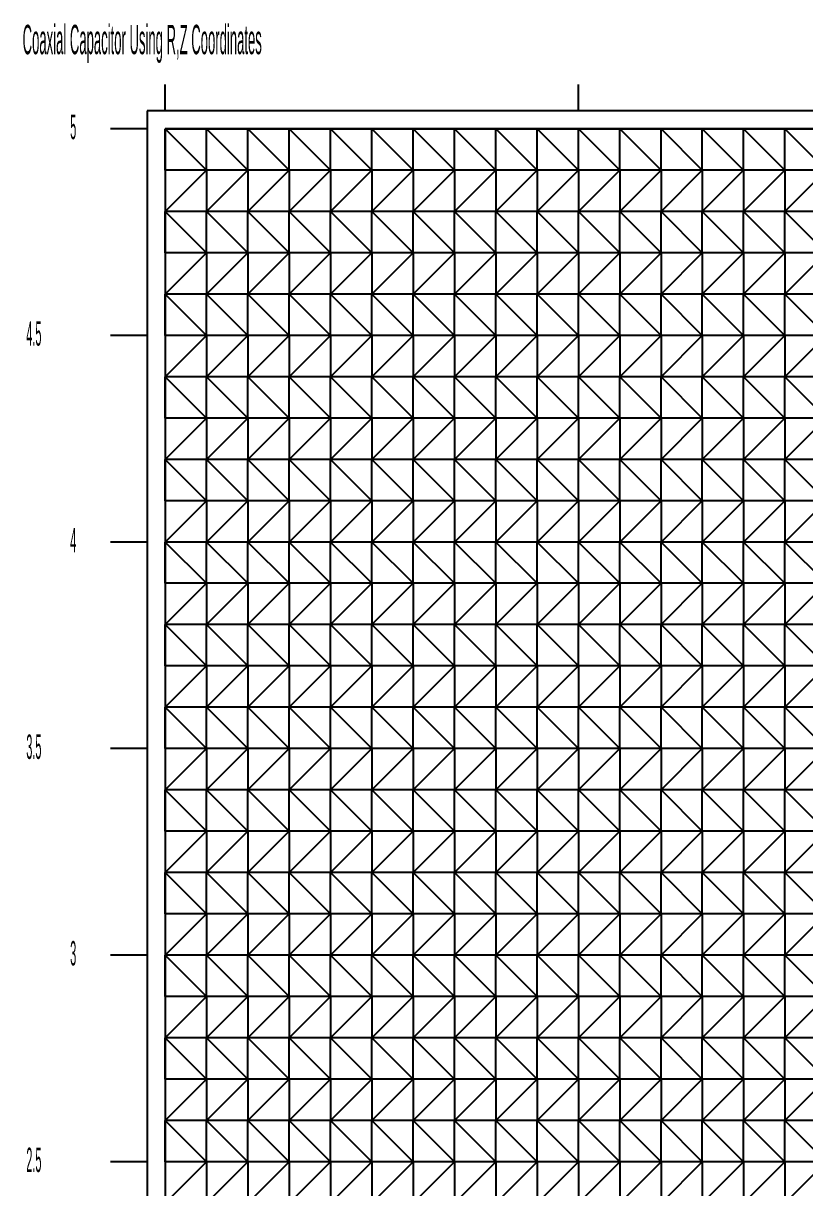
# Model space of a CAD drawing. Extents: x 0.18 to 10.15, y 0.05 to 7.38.
# Drawn here: x 0.179 to 2.671, y 3.667 to 7.383 of the extents above; entities that cross this region are included whole.
import ezdxf

# ---------------------------------------------------------------- set-up
doc = ezdxf.new("R2010")
doc.units = 0
doc.layers.add('1', color=7, linetype='CONTINUOUS')

msp = doc.modelspace()

# ---------------------------------------------------------------- linework, layer by layer
at = {"layer": '1', "color": 5}
for p, q in [((0.63083, 7.102942), (0.63083, 7.186766)), ((1.949086, 7.102942), (1.949086, 7.186766)), ((9.926471, 7.102942), (0.573529, 7.102942)), ((0.573529, 7.102942), (0.573529, 0.397059)), ((0.573529, 7.045641), (0.456618, 7.045641)), ((0.63083, 7.045641), (0.762655, 7.045641)), ((0.63083, 7.045641), (0.63083, 6.913815)), ((0.762655, 7.045641), (0.894481, 7.045641)), ((0.894481, 7.045641), (1.026307, 7.045641)), ((1.026307, 7.045641), (1.158132, 7.045641)), ((1.158132, 7.045641), (1.289958, 7.045641)), ((1.289958, 7.045641), (1.421783, 7.045641)), ((1.421783, 7.045641), (1.553609, 7.045641)), ((1.553609, 7.045641), (1.685435, 7.045641)), ((1.685435, 7.045641), (1.81726, 7.045641)), ((1.81726, 7.045641), (1.949086, 7.045641)), ((1.949086, 7.045641), (2.080912, 7.045641)), ((2.080912, 7.045641), (2.212737, 7.045641)), ((2.212737, 7.045641), (2.344563, 7.045641)), ((2.344563, 7.045641), (2.476389, 7.045641)), ((2.476389, 7.045641), (2.608214, 7.045641)), ((2.608214, 7.045641), (2.74004, 7.045641)), ((0.63083, 6.913815), (0.63083, 6.78199)), ((0.63083, 6.78199), (0.63083, 6.650164)), ((0.63083, 6.650164), (0.63083, 6.518339)), ((0.63083, 6.518339), (0.63083, 6.386512)), ((0.573529, 6.386513), (0.456618, 6.386513)), ((0.63083, 6.386512), (0.63083, 6.254687)), ((0.63083, 6.254687), (0.63083, 6.122861)), ((0.63083, 6.122861), (0.63083, 5.991036)), ((0.63083, 5.991036), (0.63083, 5.85921)), ((0.63083, 5.85921), (0.63083, 5.727385)), ((0.573529, 5.727385), (0.456618, 5.727385)), ((0.63083, 5.727385), (0.63083, 5.595559)), ((0.63083, 5.595559), (0.63083, 5.463733)), ((0.63083, 5.463733), (0.63083, 5.331907)), ((0.63083, 5.331907), (0.63083, 5.200082)), ((0.63083, 5.200082), (0.63083, 5.068256)), ((0.573529, 5.068257), (0.456618, 5.068257)), ((0.63083, 5.068256), (0.63083, 4.936431)), ((0.63083, 4.936431), (0.63083, 4.804605)), ((0.63083, 4.804605), (0.63083, 4.672779)), ((0.63083, 4.672779), (0.63083, 4.540954)), ((0.63083, 4.540954), (0.63083, 4.409128)), ((0.573529, 4.409128), (0.456618, 4.409128)), ((0.63083, 4.409128), (0.63083, 4.277302)), ((0.63083, 4.277302), (0.63083, 4.145477)), ((0.63083, 4.145477), (0.63083, 4.013651)), ((0.63083, 4.013651), (0.63083, 3.881826)), ((0.63083, 3.881826), (0.63083, 3.75)), ((0.573529, 3.75), (0.456618, 3.75)), ((0.63083, 3.75), (0.63083, 3.618174))]:
    msp.add_line(p, q, dxfattribs=at)
at = {"layer": '1', "color": 253}
for p, q in [((0.63083, 6.913815), (0.63083, 7.045641)), ((0.63083, 7.045641), (0.762655, 6.913815)), ((4.585599, 7.045641), (0.63083, 7.045641)), ((0.762655, 6.913815), (0.762655, 7.045641)), ((0.762655, 7.045641), (0.894481, 6.913815)), ((0.894481, 6.913815), (0.894481, 7.045641)), ((0.894481, 7.045641), (1.026307, 6.913815)), ((1.026307, 6.913815), (1.026307, 7.045641)), ((1.026307, 7.045641), (1.158132, 6.913815)), ((1.158132, 6.913815), (1.158132, 7.045641)), ((1.158132, 7.045641), (1.289958, 6.913815)), ((1.289958, 6.913815), (1.289958, 7.045641)), ((1.289958, 7.045641), (1.421783, 6.913815)), ((1.421783, 6.913815), (1.421783, 7.045641)), ((1.421783, 7.045641), (1.553609, 6.913815)), ((1.553609, 6.913815), (1.553609, 7.045641)), ((1.553609, 7.045641), (1.685435, 6.913815)), ((1.685435, 6.913815), (1.685435, 7.045641)), ((1.685435, 7.045641), (1.81726, 6.913815)), ((1.81726, 6.913815), (1.81726, 7.045641)), ((1.81726, 7.045641), (1.949086, 6.913815)), ((1.949086, 6.913815), (1.949086, 7.045641)), ((1.949086, 7.045641), (2.080912, 6.913815)), ((2.080912, 6.913815), (2.080912, 7.045641)), ((2.080912, 7.045641), (2.212737, 6.913815)), ((2.212737, 6.913815), (2.212737, 7.045641)), ((2.212737, 7.045641), (2.344563, 6.913815)), ((2.344563, 6.913815), (2.344563, 7.045641)), ((2.344563, 7.045641), (2.476389, 6.913815)), ((2.476389, 6.913815), (2.476389, 7.045641)), ((2.476389, 7.045641), (2.608214, 6.913815)), ((2.608214, 6.913815), (2.608214, 7.045641)), ((2.608214, 7.045641), (2.74004, 6.913815)), ((0.63083, 6.913815), (0.63083, 6.78199)), ((0.63083, 6.78199), (0.762655, 6.913815)), ((4.585599, 6.913815), (0.63083, 6.913815)), ((0.762655, 6.913815), (0.762655, 6.78199)), ((0.762655, 6.78199), (0.894481, 6.913815)), ((0.894481, 6.913815), (0.894481, 6.78199)), ((0.894481, 6.78199), (1.026307, 6.913815)), ((1.026307, 6.913815), (1.026307, 6.78199)), ((1.026307, 6.78199), (1.158132, 6.913815)), ((1.158132, 6.913815), (1.158132, 6.78199)), ((1.158132, 6.78199), (1.289958, 6.913815)), ((1.289958, 6.913815), (1.289958, 6.78199)), ((1.289958, 6.78199), (1.421783, 6.913815)), ((1.421783, 6.913815), (1.421783, 6.78199)), ((1.421783, 6.78199), (1.553609, 6.913815)), ((1.553609, 6.913815), (1.553609, 6.78199)), ((1.553609, 6.78199), (1.685435, 6.913815)), ((1.685435, 6.913815), (1.685435, 6.78199)), ((1.685435, 6.78199), (1.81726, 6.913815)), ((1.81726, 6.913815), (1.81726, 6.78199)), ((1.81726, 6.78199), (1.949086, 6.913815)), ((1.949086, 6.913815), (1.949086, 6.78199)), ((1.949086, 6.78199), (2.080912, 6.913815)), ((2.080912, 6.913815), (2.080912, 6.78199)), ((2.080912, 6.78199), (2.212737, 6.913815)), ((2.212737, 6.913815), (2.212737, 6.78199)), ((2.212737, 6.78199), (2.344563, 6.913815)), ((2.344563, 6.913815), (2.344563, 6.78199)), ((2.344563, 6.78199), (2.476389, 6.913815)), ((2.476389, 6.913815), (2.476389, 6.78199)), ((2.476389, 6.78199), (2.608214, 6.913815)), ((2.608214, 6.913815), (2.608214, 6.78199)), ((2.608214, 6.78199), (2.74004, 6.913815)), ((0.63083, 6.650164), (0.63083, 6.78199)), ((0.63083, 6.78199), (0.762655, 6.650164)), ((4.585599, 6.78199), (0.63083, 6.78199)), ((0.762655, 6.650164), (0.762655, 6.78199)), ((0.762655, 6.78199), (0.894481, 6.650164)), ((0.894481, 6.650164), (0.894481, 6.78199)), ((0.894481, 6.78199), (1.026307, 6.650164)), ((1.026307, 6.650164), (1.026307, 6.78199)), ((1.026307, 6.78199), (1.158132, 6.650164)), ((1.158132, 6.650164), (1.158132, 6.78199)), ((1.158132, 6.78199), (1.289958, 6.650164)), ((1.289958, 6.650164), (1.289958, 6.78199)), ((1.289958, 6.78199), (1.421783, 6.650164)), ((1.421783, 6.650164), (1.421783, 6.78199)), ((1.421783, 6.78199), (1.553609, 6.650164)), ((1.553609, 6.650164), (1.553609, 6.78199)), ((1.553609, 6.78199), (1.685435, 6.650164)), ((1.685435, 6.650164), (1.685435, 6.78199)), ((1.685435, 6.78199), (1.81726, 6.650164)), ((1.81726, 6.650164), (1.81726, 6.78199)), ((1.81726, 6.78199), (1.949086, 6.650164)), ((1.949086, 6.650164), (1.949086, 6.78199)), ((1.949086, 6.78199), (2.080912, 6.650164)), ((2.080912, 6.650164), (2.080912, 6.78199)), ((2.080912, 6.78199), (2.212737, 6.650164)), ((2.212737, 6.650164), (2.212737, 6.78199)), ((2.212737, 6.78199), (2.344563, 6.650164)), ((2.344563, 6.650164), (2.344563, 6.78199)), ((2.344563, 6.78199), (2.476389, 6.650164)), ((2.476389, 6.650164), (2.476389, 6.78199)), ((2.476389, 6.78199), (2.608214, 6.650164)), ((2.608214, 6.650164), (2.608214, 6.78199)), ((2.608214, 6.78199), (2.74004, 6.650164)), ((0.63083, 6.650164), (0.63083, 6.518339)), ((0.63083, 6.518339), (0.762655, 6.650164)), ((4.585599, 6.650164), (0.63083, 6.650164)), ((0.762655, 6.650164), (0.762655, 6.518339)), ((0.762655, 6.518339), (0.894481, 6.650164)), ((0.894481, 6.650164), (0.894481, 6.518339)), ((0.894481, 6.518339), (1.026307, 6.650164)), ((1.026307, 6.650164), (1.026307, 6.518339)), ((1.026307, 6.518339), (1.158132, 6.650164)), ((1.158132, 6.650164), (1.158132, 6.518339)), ((1.158132, 6.518339), (1.289958, 6.650164)), ((1.289958, 6.650164), (1.289958, 6.518339)), ((1.289958, 6.518339), (1.421783, 6.650164)), ((1.421783, 6.650164), (1.421783, 6.518339)), ((1.421783, 6.518339), (1.553609, 6.650164)), ((1.553609, 6.650164), (1.553609, 6.518339)), ((1.553609, 6.518339), (1.685435, 6.650164)), ((1.685435, 6.650164), (1.685435, 6.518339)), ((1.685435, 6.518339), (1.81726, 6.650164)), ((1.81726, 6.650164), (1.81726, 6.518339)), ((1.81726, 6.518339), (1.949086, 6.650164)), ((1.949086, 6.650164), (1.949086, 6.518339)), ((1.949086, 6.518339), (2.080912, 6.650164)), ((2.080912, 6.650164), (2.080912, 6.518339)), ((2.080912, 6.518339), (2.212737, 6.650164)), ((2.212737, 6.650164), (2.212737, 6.518339)), ((2.212737, 6.518339), (2.344563, 6.650164)), ((2.344563, 6.650164), (2.344563, 6.518339)), ((2.344563, 6.518339), (2.476389, 6.650164)), ((2.476389, 6.650164), (2.476389, 6.518339)), ((2.476389, 6.518339), (2.608214, 6.650164)), ((2.608214, 6.650164), (2.608214, 6.518339)), ((2.608214, 6.518339), (2.74004, 6.650164)), ((0.63083, 6.386512), (0.63083, 6.518339)), ((0.63083, 6.518339), (0.762655, 6.386512)), ((4.585599, 6.518339), (0.63083, 6.518339)), ((0.762655, 6.386512), (0.762655, 6.518339)), ((0.762655, 6.518339), (0.894481, 6.386512)), ((0.894481, 6.386512), (0.894481, 6.518339)), ((0.894481, 6.518339), (1.026307, 6.386512)), ((1.026307, 6.386512), (1.026307, 6.518339)), ((1.026307, 6.518339), (1.158132, 6.386512)), ((1.158132, 6.386512), (1.158132, 6.518339)), ((1.158132, 6.518339), (1.289958, 6.386512)), ((1.289958, 6.386512), (1.289958, 6.518339)), ((1.289958, 6.518339), (1.421783, 6.386512)), ((1.421783, 6.386512), (1.421783, 6.518339)), ((1.421783, 6.518339), (1.553609, 6.386512)), ((1.553609, 6.386512), (1.553609, 6.518339)), ((1.553609, 6.518339), (1.685435, 6.386512)), ((1.685435, 6.386512), (1.685435, 6.518339)), ((1.685435, 6.518339), (1.81726, 6.386512)), ((1.81726, 6.386512), (1.81726, 6.518339)), ((1.81726, 6.518339), (1.949086, 6.386512)), ((1.949086, 6.386512), (1.949086, 6.518339)), ((1.949086, 6.518339), (2.080912, 6.386512)), ((2.080912, 6.386512), (2.080912, 6.518339)), ((2.080912, 6.518339), (2.212737, 6.386512)), ((2.212737, 6.386512), (2.212737, 6.518339)), ((2.212737, 6.518339), (2.344563, 6.386512)), ((2.344563, 6.386512), (2.344563, 6.518339)), ((2.344563, 6.518339), (2.476389, 6.386512)), ((2.476389, 6.386512), (2.476389, 6.518339)), ((2.476389, 6.518339), (2.608214, 6.386512)), ((2.608214, 6.386512), (2.608214, 6.518339)), ((2.608214, 6.518339), (2.74004, 6.386512)), ((0.63083, 6.386512), (0.63083, 6.254687)), ((0.63083, 6.254687), (0.762655, 6.386512)), ((4.585599, 6.386512), (0.63083, 6.386512)), ((0.762655, 6.386512), (0.762655, 6.254687)), ((0.762655, 6.254687), (0.894481, 6.386512)), ((0.894481, 6.386512), (0.894481, 6.254687)), ((0.894481, 6.254687), (1.026307, 6.386512)), ((1.026307, 6.386512), (1.026307, 6.254687)), ((1.026307, 6.254687), (1.158132, 6.386512)), ((1.158132, 6.386512), (1.158132, 6.254687)), ((1.158132, 6.254687), (1.289958, 6.386512)), ((1.289958, 6.386512), (1.289958, 6.254687)), ((1.289958, 6.254687), (1.421783, 6.386512)), ((1.421783, 6.386512), (1.421783, 6.254687)), ((1.421783, 6.254687), (1.553609, 6.386512)), ((1.553609, 6.386512), (1.553609, 6.254687)), ((1.553609, 6.254687), (1.685435, 6.386512)), ((1.685435, 6.386512), (1.685435, 6.254687)), ((1.685435, 6.254687), (1.81726, 6.386512)), ((1.81726, 6.386512), (1.81726, 6.254687)), ((1.81726, 6.254687), (1.949086, 6.386512)), ((1.949086, 6.386512), (1.949086, 6.254687)), ((1.949086, 6.254687), (2.080912, 6.386512)), ((2.080912, 6.386512), (2.080912, 6.254687)), ((2.080912, 6.254687), (2.212737, 6.386512)), ((2.212737, 6.386512), (2.212737, 6.254687)), ((2.212737, 6.254687), (2.344563, 6.386512)), ((2.344563, 6.386512), (2.344563, 6.254687)), ((2.344563, 6.254687), (2.476389, 6.386512)), ((2.476389, 6.386512), (2.476389, 6.254687)), ((2.476389, 6.254687), (2.608214, 6.386512)), ((2.608214, 6.386512), (2.608214, 6.254687)), ((2.608214, 6.254687), (2.74004, 6.386512)), ((0.63083, 6.122861), (0.63083, 6.254687)), ((0.63083, 6.254687), (0.762655, 6.122861)), ((4.585599, 6.254687), (0.63083, 6.254687)), ((0.762655, 6.122861), (0.762655, 6.254687)), ((0.762655, 6.254687), (0.894481, 6.122861)), ((0.894481, 6.122861), (0.894481, 6.254687)), ((0.894481, 6.254687), (1.026307, 6.122861)), ((1.026307, 6.122861), (1.026307, 6.254687)), ((1.026307, 6.254687), (1.158132, 6.122861)), ((1.158132, 6.122861), (1.158132, 6.254687)), ((1.158132, 6.254687), (1.289958, 6.122861)), ((1.289958, 6.122861), (1.289958, 6.254687)), ((1.289958, 6.254687), (1.421783, 6.122861)), ((1.421783, 6.122861), (1.421783, 6.254687)), ((1.421783, 6.254687), (1.553609, 6.122861)), ((1.553609, 6.122861), (1.553609, 6.254687)), ((1.553609, 6.254687), (1.685435, 6.122861)), ((1.685435, 6.122861), (1.685435, 6.254687)), ((1.685435, 6.254687), (1.81726, 6.122861)), ((1.81726, 6.122861), (1.81726, 6.254687)), ((1.81726, 6.254687), (1.949086, 6.122861)), ((1.949086, 6.122861), (1.949086, 6.254687)), ((1.949086, 6.254687), (2.080912, 6.122861)), ((2.080912, 6.122861), (2.080912, 6.254687)), ((2.080912, 6.254687), (2.212737, 6.122861)), ((2.212737, 6.122861), (2.212737, 6.254687)), ((2.212737, 6.254687), (2.344563, 6.122861)), ((2.344563, 6.122861), (2.344563, 6.254687)), ((2.344563, 6.254687), (2.476389, 6.122861)), ((2.476389, 6.122861), (2.476389, 6.254687)), ((2.476389, 6.254687), (2.608214, 6.122861)), ((2.608214, 6.122861), (2.608214, 6.254687)), ((2.608214, 6.254687), (2.74004, 6.122861)), ((0.63083, 6.122861), (0.63083, 5.991036)), ((0.63083, 5.991036), (0.762655, 6.122861)), ((4.585599, 6.122861), (0.63083, 6.122861)), ((0.762655, 6.122861), (0.762655, 5.991036)), ((0.762655, 5.991036), (0.894481, 6.122861)), ((0.894481, 6.122861), (0.894481, 5.991036)), ((0.894481, 5.991036), (1.026307, 6.122861)), ((1.026307, 6.122861), (1.026307, 5.991036)), ((1.026307, 5.991036), (1.158132, 6.122861)), ((1.158132, 6.122861), (1.158132, 5.991036)), ((1.158132, 5.991036), (1.289958, 6.122861)), ((1.289958, 6.122861), (1.289958, 5.991036)), ((1.289958, 5.991036), (1.421783, 6.122861)), ((1.421783, 6.122861), (1.421783, 5.991036)), ((1.421783, 5.991036), (1.553609, 6.122861)), ((1.553609, 6.122861), (1.553609, 5.991036)), ((1.553609, 5.991036), (1.685435, 6.122861)), ((1.685435, 6.122861), (1.685435, 5.991036)), ((1.685435, 5.991036), (1.81726, 6.122861)), ((1.81726, 6.122861), (1.81726, 5.991036)), ((1.81726, 5.991036), (1.949086, 6.122861)), ((1.949086, 6.122861), (1.949086, 5.991036)), ((1.949086, 5.991036), (2.080912, 6.122861)), ((2.080912, 6.122861), (2.080912, 5.991036)), ((2.080912, 5.991036), (2.212737, 6.122861)), ((2.212737, 6.122861), (2.212737, 5.991036)), ((2.212737, 5.991036), (2.344563, 6.122861)), ((2.344563, 6.122861), (2.344563, 5.991036)), ((2.344563, 5.991036), (2.476389, 6.122861)), ((2.476389, 6.122861), (2.476389, 5.991036)), ((2.476389, 5.991036), (2.608214, 6.122861)), ((2.608214, 6.122861), (2.608214, 5.991036)), ((2.608214, 5.991036), (2.74004, 6.122861)), ((0.63083, 5.85921), (0.63083, 5.991036)), ((0.63083, 5.991036), (0.762655, 5.85921)), ((4.585599, 5.991036), (0.63083, 5.991036)), ((0.762655, 5.85921), (0.762655, 5.991036)), ((0.762655, 5.991036), (0.894481, 5.85921)), ((0.894481, 5.85921), (0.894481, 5.991036)), ((0.894481, 5.991036), (1.026307, 5.85921)), ((1.026307, 5.85921), (1.026307, 5.991036)), ((1.026307, 5.991036), (1.158132, 5.85921)), ((1.158132, 5.85921), (1.158132, 5.991036)), ((1.158132, 5.991036), (1.289958, 5.85921)), ((1.289958, 5.85921), (1.289958, 5.991036)), ((1.289958, 5.991036), (1.421783, 5.85921)), ((1.421783, 5.85921), (1.421783, 5.991036)), ((1.421783, 5.991036), (1.553609, 5.85921)), ((1.553609, 5.85921), (1.553609, 5.991036)), ((1.553609, 5.991036), (1.685435, 5.85921)), ((1.685435, 5.85921), (1.685435, 5.991036)), ((1.685435, 5.991036), (1.81726, 5.85921)), ((1.81726, 5.85921), (1.81726, 5.991036)), ((1.81726, 5.991036), (1.949086, 5.85921)), ((1.949086, 5.85921), (1.949086, 5.991036)), ((1.949086, 5.991036), (2.080912, 5.85921)), ((2.080912, 5.85921), (2.080912, 5.991036)), ((2.080912, 5.991036), (2.212737, 5.85921)), ((2.212737, 5.85921), (2.212737, 5.991036)), ((2.212737, 5.991036), (2.344563, 5.85921)), ((2.344563, 5.85921), (2.344563, 5.991036)), ((2.344563, 5.991036), (2.476389, 5.85921)), ((2.476389, 5.85921), (2.476389, 5.991036)), ((2.476389, 5.991036), (2.608214, 5.85921)), ((2.608214, 5.85921), (2.608214, 5.991036)), ((2.608214, 5.991036), (2.74004, 5.85921)), ((0.63083, 5.85921), (0.63083, 5.727385)), ((0.63083, 5.727385), (0.762655, 5.85921)), ((4.585599, 5.85921), (0.63083, 5.85921)), ((0.762655, 5.85921), (0.762655, 5.727385)), ((0.762655, 5.727385), (0.894481, 5.85921)), ((0.894481, 5.85921), (0.894481, 5.727385)), ((0.894481, 5.727385), (1.026307, 5.85921)), ((1.026307, 5.85921), (1.026307, 5.727385)), ((1.026307, 5.727385), (1.158132, 5.85921)), ((1.158132, 5.85921), (1.158132, 5.727385)), ((1.158132, 5.727385), (1.289958, 5.85921)), ((1.289958, 5.85921), (1.289958, 5.727385)), ((1.289958, 5.727385), (1.421783, 5.85921)), ((1.421783, 5.85921), (1.421783, 5.727385)), ((1.421783, 5.727385), (1.553609, 5.85921)), ((1.553609, 5.85921), (1.553609, 5.727385)), ((1.553609, 5.727385), (1.685435, 5.85921)), ((1.685435, 5.85921), (1.685435, 5.727385)), ((1.685435, 5.727385), (1.81726, 5.85921)), ((1.81726, 5.85921), (1.81726, 5.727385)), ((1.81726, 5.727385), (1.949086, 5.85921)), ((1.949086, 5.85921), (1.949086, 5.727385)), ((1.949086, 5.727385), (2.080912, 5.85921)), ((2.080912, 5.85921), (2.080912, 5.727385)), ((2.080912, 5.727385), (2.212737, 5.85921)), ((2.212737, 5.85921), (2.212737, 5.727385)), ((2.212737, 5.727385), (2.344563, 5.85921)), ((2.344563, 5.85921), (2.344563, 5.727385)), ((2.344563, 5.727385), (2.476389, 5.85921)), ((2.476389, 5.85921), (2.476389, 5.727385)), ((2.476389, 5.727385), (2.608214, 5.85921)), ((2.608214, 5.85921), (2.608214, 5.727385)), ((2.608214, 5.727385), (2.74004, 5.85921)), ((0.63083, 5.595559), (0.63083, 5.727385)), ((0.63083, 5.727385), (0.762655, 5.595559)), ((4.585599, 5.727385), (0.63083, 5.727385)), ((0.762655, 5.595559), (0.762655, 5.727385)), ((0.762655, 5.727385), (0.894481, 5.595559)), ((0.894481, 5.595559), (0.894481, 5.727385)), ((0.894481, 5.727385), (1.026307, 5.595559)), ((1.026307, 5.595559), (1.026307, 5.727385)), ((1.026307, 5.727385), (1.158132, 5.595559)), ((1.158132, 5.595559), (1.158132, 5.727385)), ((1.158132, 5.727385), (1.289958, 5.595559)), ((1.289958, 5.595559), (1.289958, 5.727385)), ((1.289958, 5.727385), (1.421783, 5.595559)), ((1.421783, 5.595559), (1.421783, 5.727385)), ((1.421783, 5.727385), (1.553609, 5.595559)), ((1.553609, 5.595559), (1.553609, 5.727385)), ((1.553609, 5.727385), (1.685435, 5.595559)), ((1.685435, 5.595559), (1.685435, 5.727385)), ((1.685435, 5.727385), (1.81726, 5.595559)), ((1.81726, 5.595559), (1.81726, 5.727385)), ((1.81726, 5.727385), (1.949086, 5.595559)), ((1.949086, 5.595559), (1.949086, 5.727385)), ((1.949086, 5.727385), (2.080912, 5.595559)), ((2.080912, 5.595559), (2.080912, 5.727385)), ((2.080912, 5.727385), (2.212737, 5.595559)), ((2.212737, 5.595559), (2.212737, 5.727385)), ((2.212737, 5.727385), (2.344563, 5.595559)), ((2.344563, 5.595559), (2.344563, 5.727385)), ((2.344563, 5.727385), (2.476389, 5.595559)), ((2.476389, 5.595559), (2.476389, 5.727385)), ((2.476389, 5.727385), (2.608214, 5.595559)), ((2.608214, 5.595559), (2.608214, 5.727385)), ((2.608214, 5.727385), (2.74004, 5.595559)), ((0.63083, 5.595559), (0.63083, 5.463733)), ((0.63083, 5.463733), (0.762655, 5.595559)), ((4.585599, 5.595559), (0.63083, 5.595559)), ((0.762655, 5.595559), (0.762655, 5.463733)), ((0.762655, 5.463733), (0.894481, 5.595559)), ((0.894481, 5.595559), (0.894481, 5.463733)), ((0.894481, 5.463733), (1.026307, 5.595559)), ((1.026307, 5.595559), (1.026307, 5.463733)), ((1.026307, 5.463733), (1.158132, 5.595559)), ((1.158132, 5.595559), (1.158132, 5.463733)), ((1.158132, 5.463733), (1.289958, 5.595559)), ((1.289958, 5.595559), (1.289958, 5.463733)), ((1.289958, 5.463733), (1.421783, 5.595559)), ((1.421783, 5.595559), (1.421783, 5.463733)), ((1.421783, 5.463733), (1.553609, 5.595559)), ((1.553609, 5.595559), (1.553609, 5.463733)), ((1.553609, 5.463733), (1.685435, 5.595559)), ((1.685435, 5.595559), (1.685435, 5.463733)), ((1.685435, 5.463733), (1.81726, 5.595559)), ((1.81726, 5.595559), (1.81726, 5.463733)), ((1.81726, 5.463733), (1.949086, 5.595559)), ((1.949086, 5.595559), (1.949086, 5.463733)), ((1.949086, 5.463733), (2.080912, 5.595559)), ((2.080912, 5.595559), (2.080912, 5.463733)), ((2.080912, 5.463733), (2.212737, 5.595559)), ((2.212737, 5.595559), (2.212737, 5.463733)), ((2.212737, 5.463733), (2.344563, 5.595559)), ((2.344563, 5.595559), (2.344563, 5.463733)), ((2.344563, 5.463733), (2.476389, 5.595559)), ((2.476389, 5.595559), (2.476389, 5.463733)), ((2.476389, 5.463733), (2.608214, 5.595559)), ((2.608214, 5.595559), (2.608214, 5.463733)), ((2.608214, 5.463733), (2.74004, 5.595559)), ((0.63083, 5.331907), (0.63083, 5.463733)), ((0.63083, 5.463733), (0.762655, 5.331907)), ((4.585599, 5.463733), (0.63083, 5.463733)), ((0.762655, 5.331907), (0.762655, 5.463733)), ((0.762655, 5.463733), (0.894481, 5.331907)), ((0.894481, 5.331907), (0.894481, 5.463733)), ((0.894481, 5.463733), (1.026307, 5.331907)), ((1.026307, 5.331907), (1.026307, 5.463733)), ((1.026307, 5.463733), (1.158132, 5.331907)), ((1.158132, 5.331907), (1.158132, 5.463733)), ((1.158132, 5.463733), (1.289958, 5.331907)), ((1.289958, 5.331907), (1.289958, 5.463733)), ((1.289958, 5.463733), (1.421783, 5.331907)), ((1.421783, 5.331907), (1.421783, 5.463733)), ((1.421783, 5.463733), (1.553609, 5.331907)), ((1.553609, 5.331907), (1.553609, 5.463733)), ((1.553609, 5.463733), (1.685435, 5.331907)), ((1.685435, 5.331907), (1.685435, 5.463733)), ((1.685435, 5.463733), (1.81726, 5.331907)), ((1.81726, 5.331907), (1.81726, 5.463733)), ((1.81726, 5.463733), (1.949086, 5.331907)), ((1.949086, 5.331907), (1.949086, 5.463733)), ((1.949086, 5.463733), (2.080912, 5.331907)), ((2.080912, 5.331907), (2.080912, 5.463733)), ((2.080912, 5.463733), (2.212737, 5.331907)), ((2.212737, 5.331907), (2.212737, 5.463733)), ((2.212737, 5.463733), (2.344563, 5.331907)), ((2.344563, 5.331907), (2.344563, 5.463733)), ((2.344563, 5.463733), (2.476389, 5.331907)), ((2.476389, 5.331907), (2.476389, 5.463733)), ((2.476389, 5.463733), (2.608214, 5.331907)), ((2.608214, 5.331907), (2.608214, 5.463733)), ((2.608214, 5.463733), (2.74004, 5.331907)), ((0.63083, 5.331907), (0.63083, 5.200082)), ((0.63083, 5.200082), (0.762655, 5.331907)), ((4.585599, 5.331907), (0.63083, 5.331907)), ((0.762655, 5.331907), (0.762655, 5.200082)), ((0.762655, 5.200082), (0.894481, 5.331907)), ((0.894481, 5.331907), (0.894481, 5.200082)), ((0.894481, 5.200082), (1.026307, 5.331907)), ((1.026307, 5.331907), (1.026307, 5.200082)), ((1.026307, 5.200082), (1.158132, 5.331907)), ((1.158132, 5.331907), (1.158132, 5.200082)), ((1.158132, 5.200082), (1.289958, 5.331907)), ((1.289958, 5.331907), (1.289958, 5.200082)), ((1.289958, 5.200082), (1.421783, 5.331907)), ((1.421783, 5.331907), (1.421783, 5.200082)), ((1.421783, 5.200082), (1.553609, 5.331907)), ((1.553609, 5.331907), (1.553609, 5.200082)), ((1.553609, 5.200082), (1.685435, 5.331907)), ((1.685435, 5.331907), (1.685435, 5.200082)), ((1.685435, 5.200082), (1.81726, 5.331907)), ((1.81726, 5.331907), (1.81726, 5.200082)), ((1.81726, 5.200082), (1.949086, 5.331907)), ((1.949086, 5.331907), (1.949086, 5.200082)), ((1.949086, 5.200082), (2.080912, 5.331907)), ((2.080912, 5.331907), (2.080912, 5.200082)), ((2.080912, 5.200082), (2.212737, 5.331907)), ((2.212737, 5.331907), (2.212737, 5.200082)), ((2.212737, 5.200082), (2.344563, 5.331907)), ((2.344563, 5.331907), (2.344563, 5.200082)), ((2.344563, 5.200082), (2.476389, 5.331907)), ((2.476389, 5.331907), (2.476389, 5.200082)), ((2.476389, 5.200082), (2.608214, 5.331907)), ((2.608214, 5.331907), (2.608214, 5.200082)), ((2.608214, 5.200082), (2.74004, 5.331907)), ((0.63083, 5.068256), (0.63083, 5.200082)), ((0.63083, 5.200082), (0.762655, 5.068256)), ((4.585599, 5.200082), (0.63083, 5.200082)), ((0.762655, 5.068256), (0.762655, 5.200082)), ((0.762655, 5.200082), (0.894481, 5.068256)), ((0.894481, 5.068256), (0.894481, 5.200082)), ((0.894481, 5.200082), (1.026307, 5.068256)), ((1.026307, 5.068256), (1.026307, 5.200082)), ((1.026307, 5.200082), (1.158132, 5.068256)), ((1.158132, 5.068256), (1.158132, 5.200082)), ((1.158132, 5.200082), (1.289958, 5.068256)), ((1.289958, 5.068256), (1.289958, 5.200082)), ((1.289958, 5.200082), (1.421783, 5.068256)), ((1.421783, 5.068256), (1.421783, 5.200082)), ((1.421783, 5.200082), (1.553609, 5.068256)), ((1.553609, 5.068256), (1.553609, 5.200082)), ((1.553609, 5.200082), (1.685435, 5.068256)), ((1.685435, 5.068256), (1.685435, 5.200082)), ((1.685435, 5.200082), (1.81726, 5.068256)), ((1.81726, 5.068256), (1.81726, 5.200082)), ((1.81726, 5.200082), (1.949086, 5.068256)), ((1.949086, 5.068256), (1.949086, 5.200082)), ((1.949086, 5.200082), (2.080912, 5.068256)), ((2.080912, 5.068256), (2.080912, 5.200082)), ((2.080912, 5.200082), (2.212737, 5.068256)), ((2.212737, 5.068256), (2.212737, 5.200082)), ((2.212737, 5.200082), (2.344563, 5.068256)), ((2.344563, 5.068256), (2.344563, 5.200082)), ((2.344563, 5.200082), (2.476389, 5.068256)), ((2.476389, 5.068256), (2.476389, 5.200082)), ((2.476389, 5.200082), (2.608214, 5.068256)), ((2.608214, 5.068256), (2.608214, 5.200082)), ((2.608214, 5.200082), (2.74004, 5.068256)), ((0.63083, 5.068256), (0.63083, 4.936431)), ((0.63083, 4.936431), (0.762655, 5.068256)), ((4.585599, 5.068256), (0.63083, 5.068256)), ((0.762655, 5.068256), (0.762655, 4.936431)), ((0.762655, 4.936431), (0.894481, 5.068256)), ((0.894481, 5.068256), (0.894481, 4.936431)), ((0.894481, 4.936431), (1.026307, 5.068256)), ((1.026307, 5.068256), (1.026307, 4.936431)), ((1.026307, 4.936431), (1.158132, 5.068256)), ((1.158132, 5.068256), (1.158132, 4.936431)), ((1.158132, 4.936431), (1.289958, 5.068256)), ((1.289958, 5.068256), (1.289958, 4.936431)), ((1.289958, 4.936431), (1.421783, 5.068256)), ((1.421783, 5.068256), (1.421783, 4.936431)), ((1.421783, 4.936431), (1.553609, 5.068256)), ((1.553609, 5.068256), (1.553609, 4.936431)), ((1.553609, 4.936431), (1.685435, 5.068256)), ((1.685435, 5.068256), (1.685435, 4.936431)), ((1.685435, 4.936431), (1.81726, 5.068256)), ((1.81726, 5.068256), (1.81726, 4.936431)), ((1.81726, 4.936431), (1.949086, 5.068256)), ((1.949086, 5.068256), (1.949086, 4.936431)), ((1.949086, 4.936431), (2.080912, 5.068256)), ((2.080912, 5.068256), (2.080912, 4.936431)), ((2.080912, 4.936431), (2.212737, 5.068256)), ((2.212737, 5.068256), (2.212737, 4.936431)), ((2.212737, 4.936431), (2.344563, 5.068256)), ((2.344563, 5.068256), (2.344563, 4.936431)), ((2.344563, 4.936431), (2.476389, 5.068256)), ((2.476389, 5.068256), (2.476389, 4.936431)), ((2.476389, 4.936431), (2.608214, 5.068256)), ((2.608214, 5.068256), (2.608214, 4.936431)), ((2.608214, 4.936431), (2.74004, 5.068256)), ((0.63083, 4.804605), (0.63083, 4.936431)), ((0.63083, 4.936431), (0.762655, 4.804605)), ((4.585599, 4.936431), (0.63083, 4.936431)), ((0.762655, 4.804605), (0.762655, 4.936431)), ((0.762655, 4.936431), (0.894481, 4.804605)), ((0.894481, 4.804605), (0.894481, 4.936431)), ((0.894481, 4.936431), (1.026307, 4.804605)), ((1.026307, 4.804605), (1.026307, 4.936431)), ((1.026307, 4.936431), (1.158132, 4.804605)), ((1.158132, 4.804605), (1.158132, 4.936431)), ((1.158132, 4.936431), (1.289958, 4.804605)), ((1.289958, 4.804605), (1.289958, 4.936431)), ((1.289958, 4.936431), (1.421783, 4.804605)), ((1.421783, 4.804605), (1.421783, 4.936431)), ((1.421783, 4.936431), (1.553609, 4.804605)), ((1.553609, 4.804605), (1.553609, 4.936431)), ((1.553609, 4.936431), (1.685435, 4.804605)), ((1.685435, 4.804605), (1.685435, 4.936431)), ((1.685435, 4.936431), (1.81726, 4.804605)), ((1.81726, 4.804605), (1.81726, 4.936431)), ((1.81726, 4.936431), (1.949086, 4.804605)), ((1.949086, 4.804605), (1.949086, 4.936431)), ((1.949086, 4.936431), (2.080912, 4.804605)), ((2.080912, 4.804605), (2.080912, 4.936431)), ((2.080912, 4.936431), (2.212737, 4.804605)), ((2.212737, 4.804605), (2.212737, 4.936431)), ((2.212737, 4.936431), (2.344563, 4.804605)), ((2.344563, 4.804605), (2.344563, 4.936431)), ((2.344563, 4.936431), (2.476389, 4.804605)), ((2.476389, 4.804605), (2.476389, 4.936431)), ((2.476389, 4.936431), (2.608214, 4.804605)), ((2.608214, 4.804605), (2.608214, 4.936431)), ((2.608214, 4.936431), (2.74004, 4.804605)), ((0.63083, 4.804605), (0.63083, 4.672779)), ((0.63083, 4.672779), (0.762655, 4.804605)), ((4.585599, 4.804605), (0.63083, 4.804605)), ((0.762655, 4.804605), (0.762655, 4.672779)), ((0.762655, 4.672779), (0.894481, 4.804605)), ((0.894481, 4.804605), (0.894481, 4.672779)), ((0.894481, 4.672779), (1.026307, 4.804605)), ((1.026307, 4.804605), (1.026307, 4.672779)), ((1.026307, 4.672779), (1.158132, 4.804605)), ((1.158132, 4.804605), (1.158132, 4.672779)), ((1.158132, 4.672779), (1.289958, 4.804605)), ((1.289958, 4.804605), (1.289958, 4.672779)), ((1.289958, 4.672779), (1.421783, 4.804605)), ((1.421783, 4.804605), (1.421783, 4.672779)), ((1.421783, 4.672779), (1.553609, 4.804605)), ((1.553609, 4.804605), (1.553609, 4.672779)), ((1.553609, 4.672779), (1.685435, 4.804605)), ((1.685435, 4.804605), (1.685435, 4.672779)), ((1.685435, 4.672779), (1.81726, 4.804605)), ((1.81726, 4.804605), (1.81726, 4.672779)), ((1.81726, 4.672779), (1.949086, 4.804605)), ((1.949086, 4.804605), (1.949086, 4.672779)), ((1.949086, 4.672779), (2.080912, 4.804605)), ((2.080912, 4.804605), (2.080912, 4.672779)), ((2.080912, 4.672779), (2.212737, 4.804605)), ((2.212737, 4.804605), (2.212737, 4.672779)), ((2.212737, 4.672779), (2.344563, 4.804605)), ((2.344563, 4.804605), (2.344563, 4.672779)), ((2.344563, 4.672779), (2.476389, 4.804605)), ((2.476389, 4.804605), (2.476389, 4.672779)), ((2.476389, 4.672779), (2.608214, 4.804605)), ((2.608214, 4.804605), (2.608214, 4.672779)), ((2.608214, 4.672779), (2.74004, 4.804605)), ((0.63083, 4.540954), (0.63083, 4.672779)), ((0.63083, 4.672779), (0.762655, 4.540954)), ((4.585599, 4.672779), (0.63083, 4.672779)), ((0.762655, 4.540954), (0.762655, 4.672779)), ((0.762655, 4.672779), (0.894481, 4.540954)), ((0.894481, 4.540954), (0.894481, 4.672779)), ((0.894481, 4.672779), (1.026307, 4.540954)), ((1.026307, 4.540954), (1.026307, 4.672779)), ((1.026307, 4.672779), (1.158132, 4.540954)), ((1.158132, 4.540954), (1.158132, 4.672779)), ((1.158132, 4.672779), (1.289958, 4.540954)), ((1.289958, 4.540954), (1.289958, 4.672779)), ((1.289958, 4.672779), (1.421783, 4.540954)), ((1.421783, 4.540954), (1.421783, 4.672779)), ((1.421783, 4.672779), (1.553609, 4.540954)), ((1.553609, 4.540954), (1.553609, 4.672779)), ((1.553609, 4.672779), (1.685435, 4.540954)), ((1.685435, 4.540954), (1.685435, 4.672779)), ((1.685435, 4.672779), (1.81726, 4.540954)), ((1.81726, 4.540954), (1.81726, 4.672779)), ((1.81726, 4.672779), (1.949086, 4.540954)), ((1.949086, 4.540954), (1.949086, 4.672779)), ((1.949086, 4.672779), (2.080912, 4.540954)), ((2.080912, 4.540954), (2.080912, 4.672779)), ((2.080912, 4.672779), (2.212737, 4.540954)), ((2.212737, 4.540954), (2.212737, 4.672779)), ((2.212737, 4.672779), (2.344563, 4.540954)), ((2.344563, 4.540954), (2.344563, 4.672779)), ((2.344563, 4.672779), (2.476389, 4.540954)), ((2.476389, 4.540954), (2.476389, 4.672779)), ((2.476389, 4.672779), (2.608214, 4.540954)), ((2.608214, 4.540954), (2.608214, 4.672779)), ((2.608214, 4.672779), (2.74004, 4.540954)), ((0.63083, 4.540954), (0.63083, 4.409128)), ((0.63083, 4.409128), (0.762655, 4.540954)), ((4.585599, 4.540954), (0.63083, 4.540954)), ((0.762655, 4.540954), (0.762655, 4.409128)), ((0.762655, 4.409128), (0.894481, 4.540954)), ((0.894481, 4.540954), (0.894481, 4.409128)), ((0.894481, 4.409128), (1.026307, 4.540954)), ((1.026307, 4.540954), (1.026307, 4.409128)), ((1.026307, 4.409128), (1.158132, 4.540954)), ((1.158132, 4.540954), (1.158132, 4.409128)), ((1.158132, 4.409128), (1.289958, 4.540954)), ((1.289958, 4.540954), (1.289958, 4.409128)), ((1.289958, 4.409128), (1.421783, 4.540954)), ((1.421783, 4.540954), (1.421783, 4.409128)), ((1.421783, 4.409128), (1.553609, 4.540954)), ((1.553609, 4.540954), (1.553609, 4.409128)), ((1.553609, 4.409128), (1.685435, 4.540954)), ((1.685435, 4.540954), (1.685435, 4.409128)), ((1.685435, 4.409128), (1.81726, 4.540954)), ((1.81726, 4.540954), (1.81726, 4.409128)), ((1.81726, 4.409128), (1.949086, 4.540954)), ((1.949086, 4.540954), (1.949086, 4.409128)), ((1.949086, 4.409128), (2.080912, 4.540954)), ((2.080912, 4.540954), (2.080912, 4.409128)), ((2.080912, 4.409128), (2.212737, 4.540954)), ((2.212737, 4.540954), (2.212737, 4.409128)), ((2.212737, 4.409128), (2.344563, 4.540954)), ((2.344563, 4.540954), (2.344563, 4.409128)), ((2.344563, 4.409128), (2.476389, 4.540954)), ((2.476389, 4.540954), (2.476389, 4.409128)), ((2.476389, 4.409128), (2.608214, 4.540954)), ((2.608214, 4.540954), (2.608214, 4.409128)), ((2.608214, 4.409128), (2.74004, 4.540954)), ((0.63083, 4.277302), (0.63083, 4.409128)), ((0.63083, 4.409128), (0.762655, 4.277302)), ((4.585599, 4.409128), (0.63083, 4.409128)), ((0.762655, 4.277302), (0.762655, 4.409128)), ((0.762655, 4.409128), (0.894481, 4.277302)), ((0.894481, 4.277302), (0.894481, 4.409128)), ((0.894481, 4.409128), (1.026307, 4.277302)), ((1.026307, 4.277302), (1.026307, 4.409128)), ((1.026307, 4.409128), (1.158132, 4.277302)), ((1.158132, 4.277302), (1.158132, 4.409128)), ((1.158132, 4.409128), (1.289958, 4.277302)), ((1.289958, 4.277302), (1.289958, 4.409128)), ((1.289958, 4.409128), (1.421783, 4.277302)), ((1.421783, 4.277302), (1.421783, 4.409128)), ((1.421783, 4.409128), (1.553609, 4.277302)), ((1.553609, 4.277302), (1.553609, 4.409128)), ((1.553609, 4.409128), (1.685435, 4.277302)), ((1.685435, 4.277302), (1.685435, 4.409128)), ((1.685435, 4.409128), (1.81726, 4.277302)), ((1.81726, 4.277302), (1.81726, 4.409128)), ((1.81726, 4.409128), (1.949086, 4.277302)), ((1.949086, 4.277302), (1.949086, 4.409128)), ((1.949086, 4.409128), (2.080912, 4.277302)), ((2.080912, 4.277302), (2.080912, 4.409128)), ((2.080912, 4.409128), (2.212737, 4.277302)), ((2.212737, 4.277302), (2.212737, 4.409128)), ((2.212737, 4.409128), (2.344563, 4.277302)), ((2.344563, 4.277302), (2.344563, 4.409128)), ((2.344563, 4.409128), (2.476389, 4.277302)), ((2.476389, 4.277302), (2.476389, 4.409128)), ((2.476389, 4.409128), (2.608214, 4.277302)), ((2.608214, 4.277302), (2.608214, 4.409128)), ((2.608214, 4.409128), (2.74004, 4.277302)), ((0.63083, 4.277302), (0.63083, 4.145477)), ((0.63083, 4.145477), (0.762655, 4.277302)), ((4.585599, 4.277302), (0.63083, 4.277302)), ((0.762655, 4.277302), (0.762655, 4.145477)), ((0.762655, 4.145477), (0.894481, 4.277302)), ((0.894481, 4.277302), (0.894481, 4.145477)), ((0.894481, 4.145477), (1.026307, 4.277302)), ((1.026307, 4.277302), (1.026307, 4.145477)), ((1.026307, 4.145477), (1.158132, 4.277302)), ((1.158132, 4.277302), (1.158132, 4.145477)), ((1.158132, 4.145477), (1.289958, 4.277302)), ((1.289958, 4.277302), (1.289958, 4.145477)), ((1.289958, 4.145477), (1.421783, 4.277302)), ((1.421783, 4.277302), (1.421783, 4.145477)), ((1.421783, 4.145477), (1.553609, 4.277302)), ((1.553609, 4.277302), (1.553609, 4.145477)), ((1.553609, 4.145477), (1.685435, 4.277302)), ((1.685435, 4.277302), (1.685435, 4.145477)), ((1.685435, 4.145477), (1.81726, 4.277302)), ((1.81726, 4.277302), (1.81726, 4.145477)), ((1.81726, 4.145477), (1.949086, 4.277302)), ((1.949086, 4.277302), (1.949086, 4.145477)), ((1.949086, 4.145477), (2.080912, 4.277302)), ((2.080912, 4.277302), (2.080912, 4.145477)), ((2.080912, 4.145477), (2.212737, 4.277302)), ((2.212737, 4.277302), (2.212737, 4.145477)), ((2.212737, 4.145477), (2.344563, 4.277302)), ((2.344563, 4.277302), (2.344563, 4.145477)), ((2.344563, 4.145477), (2.476389, 4.277302)), ((2.476389, 4.277302), (2.476389, 4.145477)), ((2.476389, 4.145477), (2.608214, 4.277302)), ((2.608214, 4.277302), (2.608214, 4.145477)), ((2.608214, 4.145477), (2.74004, 4.277302)), ((0.63083, 4.013651), (0.63083, 4.145477)), ((0.63083, 4.145477), (0.762655, 4.013651)), ((4.585599, 4.145477), (0.63083, 4.145477)), ((0.762655, 4.013651), (0.762655, 4.145477)), ((0.762655, 4.145477), (0.894481, 4.013651)), ((0.894481, 4.013651), (0.894481, 4.145477)), ((0.894481, 4.145477), (1.026307, 4.013651)), ((1.026307, 4.013651), (1.026307, 4.145477)), ((1.026307, 4.145477), (1.158132, 4.013651)), ((1.158132, 4.013651), (1.158132, 4.145477)), ((1.158132, 4.145477), (1.289958, 4.013651)), ((1.289958, 4.013651), (1.289958, 4.145477)), ((1.289958, 4.145477), (1.421783, 4.013651)), ((1.421783, 4.013651), (1.421783, 4.145477)), ((1.421783, 4.145477), (1.553609, 4.013651)), ((1.553609, 4.013651), (1.553609, 4.145477)), ((1.553609, 4.145477), (1.685435, 4.013651)), ((1.685435, 4.013651), (1.685435, 4.145477)), ((1.685435, 4.145477), (1.81726, 4.013651)), ((1.81726, 4.013651), (1.81726, 4.145477)), ((1.81726, 4.145477), (1.949086, 4.013651)), ((1.949086, 4.013651), (1.949086, 4.145477)), ((1.949086, 4.145477), (2.080912, 4.013651)), ((2.080912, 4.013651), (2.080912, 4.145477)), ((2.080912, 4.145477), (2.212737, 4.013651)), ((2.212737, 4.013651), (2.212737, 4.145477)), ((2.212737, 4.145477), (2.344563, 4.013651)), ((2.344563, 4.013651), (2.344563, 4.145477)), ((2.344563, 4.145477), (2.476389, 4.013651)), ((2.476389, 4.013651), (2.476389, 4.145477)), ((2.476389, 4.145477), (2.608214, 4.013651)), ((2.608214, 4.013651), (2.608214, 4.145477)), ((2.608214, 4.145477), (2.74004, 4.013651)), ((0.63083, 4.013651), (0.63083, 3.881826)), ((0.63083, 3.881826), (0.762655, 4.013651)), ((4.585599, 4.013651), (0.63083, 4.013651)), ((0.762655, 4.013651), (0.762655, 3.881826)), ((0.762655, 3.881826), (0.894481, 4.013651)), ((0.894481, 4.013651), (0.894481, 3.881826)), ((0.894481, 3.881826), (1.026307, 4.013651)), ((1.026307, 4.013651), (1.026307, 3.881826)), ((1.026307, 3.881826), (1.158132, 4.013651)), ((1.158132, 4.013651), (1.158132, 3.881826)), ((1.158132, 3.881826), (1.289958, 4.013651)), ((1.289958, 4.013651), (1.289958, 3.881826)), ((1.289958, 3.881826), (1.421783, 4.013651)), ((1.421783, 4.013651), (1.421783, 3.881826)), ((1.421783, 3.881826), (1.553609, 4.013651)), ((1.553609, 4.013651), (1.553609, 3.881826)), ((1.553609, 3.881826), (1.685435, 4.013651)), ((1.685435, 4.013651), (1.685435, 3.881826)), ((1.685435, 3.881826), (1.81726, 4.013651)), ((1.81726, 4.013651), (1.81726, 3.881826)), ((1.81726, 3.881826), (1.949086, 4.013651)), ((1.949086, 4.013651), (1.949086, 3.881826)), ((1.949086, 3.881826), (2.080912, 4.013651)), ((2.080912, 4.013651), (2.080912, 3.881826)), ((2.080912, 3.881826), (2.212737, 4.013651)), ((2.212737, 4.013651), (2.212737, 3.881826)), ((2.212737, 3.881826), (2.344563, 4.013651)), ((2.344563, 4.013651), (2.344563, 3.881826)), ((2.344563, 3.881826), (2.476389, 4.013651)), ((2.476389, 4.013651), (2.476389, 3.881826)), ((2.476389, 3.881826), (2.608214, 4.013651)), ((2.608214, 4.013651), (2.608214, 3.881826)), ((2.608214, 3.881826), (2.74004, 4.013651)), ((0.63083, 3.75), (0.63083, 3.881826)), ((0.63083, 3.881826), (0.762655, 3.75)), ((4.585599, 3.881826), (0.63083, 3.881826)), ((0.762655, 3.75), (0.762655, 3.881826)), ((0.762655, 3.881826), (0.894481, 3.75)), ((0.894481, 3.75), (0.894481, 3.881826)), ((0.894481, 3.881826), (1.026307, 3.75)), ((1.026307, 3.75), (1.026307, 3.881826)), ((1.026307, 3.881826), (1.158132, 3.75)), ((1.158132, 3.75), (1.158132, 3.881826)), ((1.158132, 3.881826), (1.289958, 3.75)), ((1.289958, 3.75), (1.289958, 3.881826)), ((1.289958, 3.881826), (1.421783, 3.75)), ((1.421783, 3.75), (1.421783, 3.881826)), ((1.421783, 3.881826), (1.553609, 3.75)), ((1.553609, 3.75), (1.553609, 3.881826)), ((1.553609, 3.881826), (1.685435, 3.75)), ((1.685435, 3.75), (1.685435, 3.881826)), ((1.685435, 3.881826), (1.81726, 3.75)), ((1.81726, 3.75), (1.81726, 3.881826)), ((1.81726, 3.881826), (1.949086, 3.75)), ((1.949086, 3.75), (1.949086, 3.881826)), ((1.949086, 3.881826), (2.080912, 3.75)), ((2.080912, 3.75), (2.080912, 3.881826)), ((2.080912, 3.881826), (2.212737, 3.75)), ((2.212737, 3.75), (2.212737, 3.881826)), ((2.212737, 3.881826), (2.344563, 3.75)), ((2.344563, 3.75), (2.344563, 3.881826)), ((2.344563, 3.881826), (2.476389, 3.75)), ((2.476389, 3.75), (2.476389, 3.881826)), ((2.476389, 3.881826), (2.608214, 3.75)), ((2.608214, 3.75), (2.608214, 3.881826)), ((2.608214, 3.881826), (2.74004, 3.75)), ((0.63083, 3.75), (0.63083, 3.618174)), ((0.63083, 3.618174), (0.762655, 3.75)), ((4.585599, 3.75), (0.63083, 3.75)), ((0.762655, 3.75), (0.762655, 3.618174)), ((0.762655, 3.618174), (0.894481, 3.75)), ((0.894481, 3.75), (0.894481, 3.618174)), ((0.894481, 3.618174), (1.026307, 3.75)), ((1.026307, 3.75), (1.026307, 3.618174)), ((1.026307, 3.618174), (1.158132, 3.75)), ((1.158132, 3.75), (1.158132, 3.618174)), ((1.158132, 3.618174), (1.289958, 3.75)), ((1.289958, 3.75), (1.289958, 3.618174)), ((1.289958, 3.618174), (1.421783, 3.75)), ((1.421783, 3.75), (1.421783, 3.618174)), ((1.421783, 3.618174), (1.553609, 3.75)), ((1.553609, 3.75), (1.553609, 3.618174)), ((1.553609, 3.618174), (1.685435, 3.75)), ((1.685435, 3.75), (1.685435, 3.618174)), ((1.685435, 3.618174), (1.81726, 3.75)), ((1.81726, 3.75), (1.81726, 3.618174)), ((1.81726, 3.618174), (1.949086, 3.75)), ((1.949086, 3.75), (1.949086, 3.618174)), ((1.949086, 3.618174), (2.080912, 3.75)), ((2.080912, 3.75), (2.080912, 3.618174)), ((2.080912, 3.618174), (2.212737, 3.75)), ((2.212737, 3.75), (2.212737, 3.618174)), ((2.212737, 3.618174), (2.344563, 3.75)), ((2.344563, 3.75), (2.344563, 3.618174)), ((2.344563, 3.618174), (2.476389, 3.75)), ((2.476389, 3.75), (2.476389, 3.618174)), ((2.476389, 3.618174), (2.608214, 3.75)), ((2.608214, 3.75), (2.608214, 3.618174)), ((2.608214, 3.618174), (2.74004, 3.75))]:
    msp.add_line(p, q, dxfattribs=at)

# ---------------------------------------------------------------- texts
at = {"layer": '1', "color": 5, "width": 0.333333}
for s, height, p in [('Coaxial Capacitor Using R,Z Coordinates                                                                                   ', 0.0936, (0.176471, 7.28393)), ('5', 0.078, (0.328162, 7.012641)), ('4.5', 0.078, (0.188162, 6.353513)), ('4', 0.078, (0.328162, 5.694385)), ('3.5', 0.078, (0.188162, 5.035256)), ('3', 0.078, (0.328162, 4.376128)), ('2.5', 0.078, (0.188162, 3.717))]:
    msp.add_text(s, height=height, dxfattribs=at).set_placement(p)

doc.saveas('drawing.dxf')
